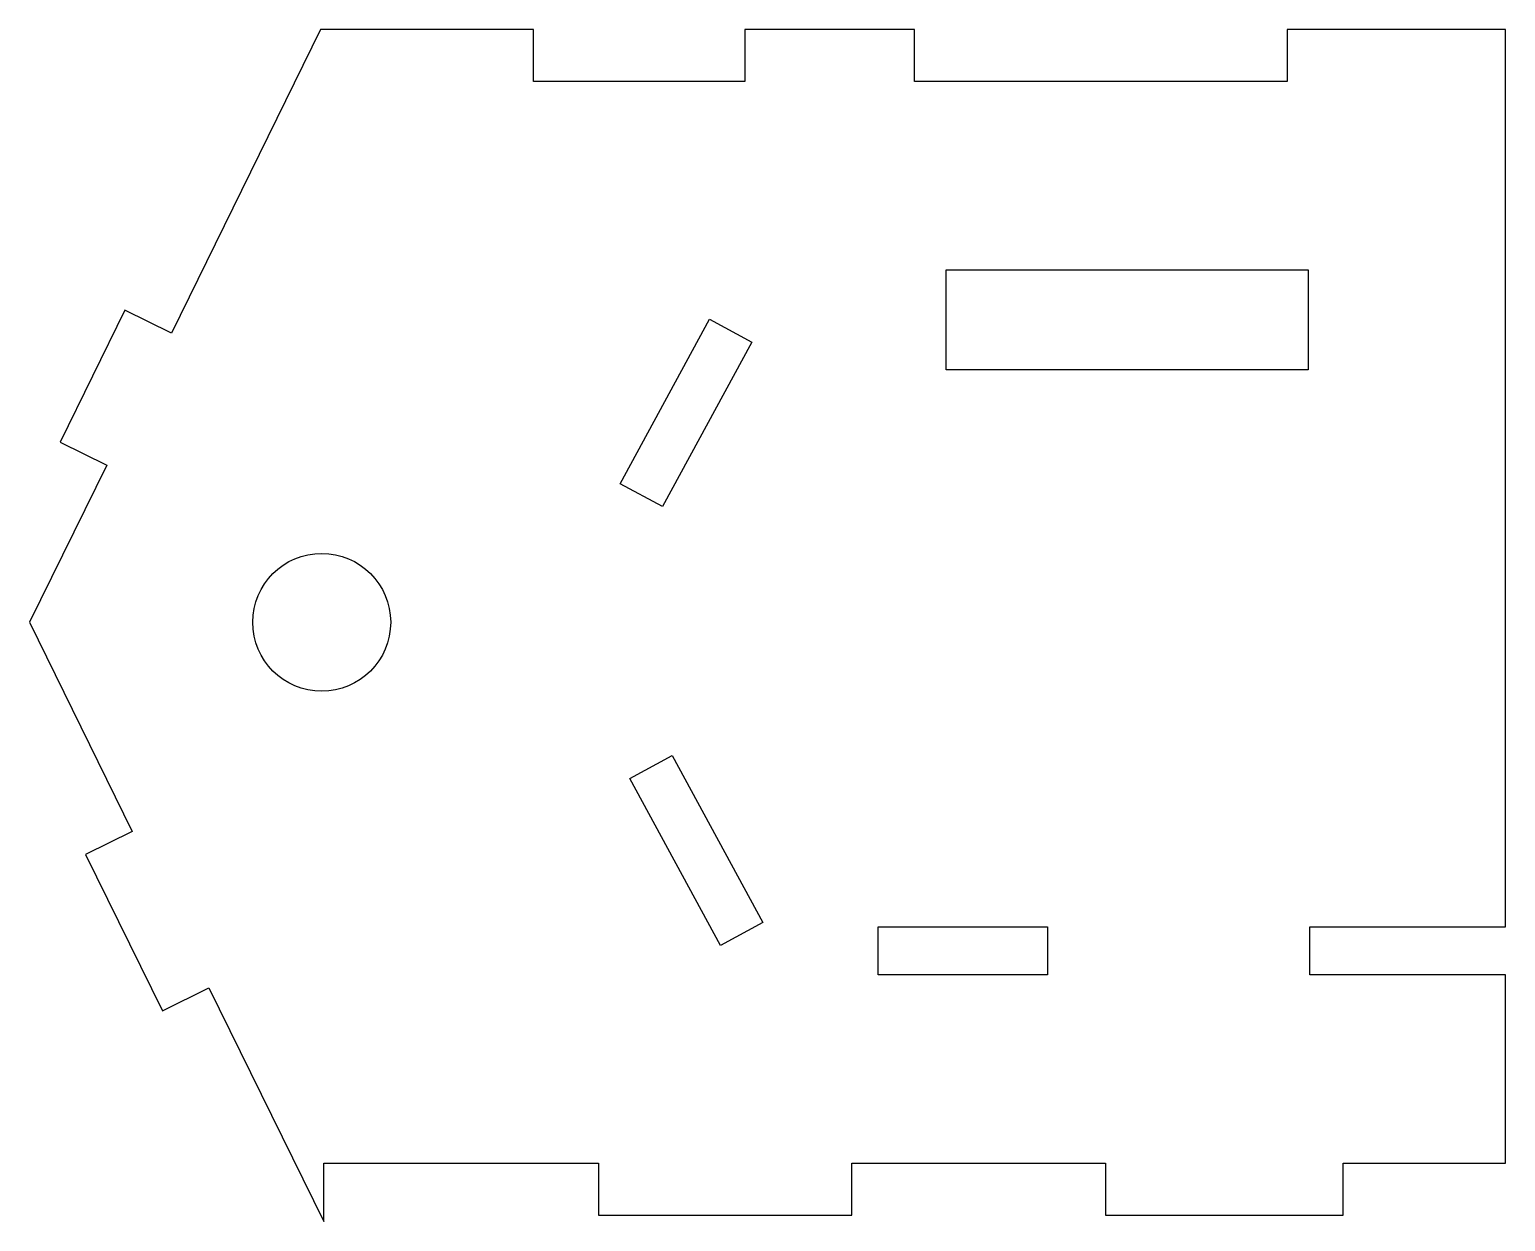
# Model space of a CAD drawing. Header units: millimetres. Extents: x -14.2 to 14.2, y -11.5 to 11.4.
import ezdxf

# ---------------------------------------------------------------- set-up
doc = ezdxf.new("R2010")
doc.units = ezdxf.units.MM
doc.layers.get('0').update_dxf_attribs({"linetype": 'CONTINUOUS'})

msp = doc.modelspace()

# ---------------------------------------------------------------- linework, layer by layer
for p, q in [((-8.598, 11.401), (-11.465, 5.561)), ((-4.502, 11.401), (-8.598, 11.401)), ((-4.502, 10.401), (-4.502, 11.401)), ((2.827, 11.401), (-0.439, 11.401)), ((-0.439, 11.401), (-0.439, 10.401)), ((2.827, 10.401), (2.827, 11.401)), ((14.19, 11.401), (9.99, 11.401)), ((9.99, 11.401), (9.99, 10.401)), ((14.19, -5.856), (14.19, 11.401)), ((-0.439, 10.401), (-4.502, 10.401)), ((9.99, 10.401), (2.827, 10.401)), ((3.435, 4.856), (3.435, 6.781)), ((3.435, 6.781), (10.398, 6.781)), ((10.398, 6.781), (10.398, 4.856)), ((-12.362, 6.002), (-13.607, 3.465)), ((-11.465, 5.561), (-12.362, 6.002)), ((-2.836, 2.666), (-1.115, 5.832)), ((-1.115, 5.832), (-0.302, 5.39)), ((-0.302, 5.39), (-2.023, 2.224)), ((10.398, 4.856), (3.435, 4.856)), ((-13.607, 3.465), (-12.71, 3.025)), ((-12.71, 3.025), (-14.194, 0)), ((-2.023, 2.224), (-2.836, 2.666)), ((-14.194, 0), (-12.22, -4.023)), ((-2.651, -3.006), (-1.838, -2.564)), ((-1.838, -2.564), (-0.093, -5.776)), ((-0.906, -6.217), (-2.651, -3.006)), ((-12.22, -4.023), (-13.117, -4.464)), ((-13.117, -4.464), (-11.64, -7.473)), ((-0.093, -5.776), (-0.906, -6.217)), ((2.125, -6.781), (2.125, -5.856)), ((2.125, -5.856), (5.38, -5.856)), ((5.38, -5.856), (5.38, -6.781)), ((10.429, -6.781), (10.429, -5.856)), ((10.429, -5.856), (14.19, -5.856)), ((5.38, -6.781), (2.125, -6.781)), ((14.19, -6.781), (10.429, -6.781)), ((14.19, -10.401), (14.19, -6.781)), ((-11.64, -7.473), (-10.743, -7.032)), ((-10.743, -7.032), (-8.537, -11.525)), ((-8.537, -11.525), (-8.537, -10.401)), ((-8.537, -10.401), (-3.25, -10.401)), ((-3.25, -10.401), (-3.25, -11.401)), ((1.62, -11.401), (1.62, -10.401)), ((1.62, -10.401), (6.499, -10.401)), ((6.499, -10.401), (6.499, -11.401)), ((11.071, -11.401), (11.071, -10.401)), ((11.071, -10.401), (14.19, -10.401)), ((-3.25, -11.401), (1.62, -11.401)), ((6.499, -11.401), (11.071, -11.401))]:
    msp.add_line(p, q)
msp.add_circle((-8.575, 0), 1.326)

doc.saveas('drawing.dxf')
